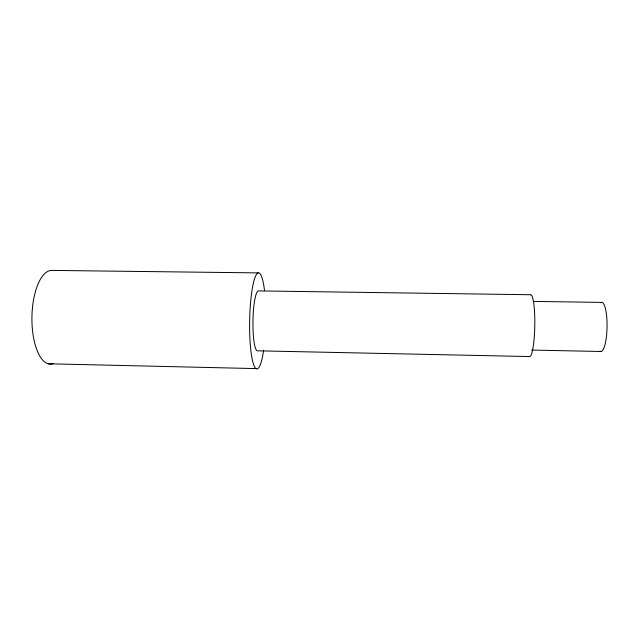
<?xml version="1.0" encoding="UTF-8"?>
<svg xmlns="http://www.w3.org/2000/svg" width="639" height="639" viewBox="0 0 639 639"><rect width="100%" height="100%" fill="white"/><g stroke="black" fill="none" stroke-linecap="round" stroke-linejoin="round"><path stroke-width="0.96" d="M258.236 272.893L51.112 270.401A46.871 19.186 -89 0 0 31.942 321.433A46.871 19.186 -89 0 0 53.205 363.615M533.365 301.392L601.579 302.407M531.552 350.068L600.764 351.482M48.197 363.775L256.007 368.599M263.635 350.188A48.029 8.083 -89 0 1 251.71 356.578A48.029 8.083 -89 0 1 252.74 286.136A48.029 8.083 -89 0 1 264.506 290.473M600.828 302.718A24.546 5.711 -89 0 1 607.05 326.888A24.546 5.711 -89 0 1 600.029 351.186M530.666 294.747L258.571 290.905A29.985 5.04 -89 0 0 252.948 321.609A29.985 5.04 -89 0 0 257.789 350.819L529.308 356.554A30.944 4.625 -89 0 0 534.763 326.609A30.944 4.625 -89 0 0 530.666 294.747"/></g></svg>
